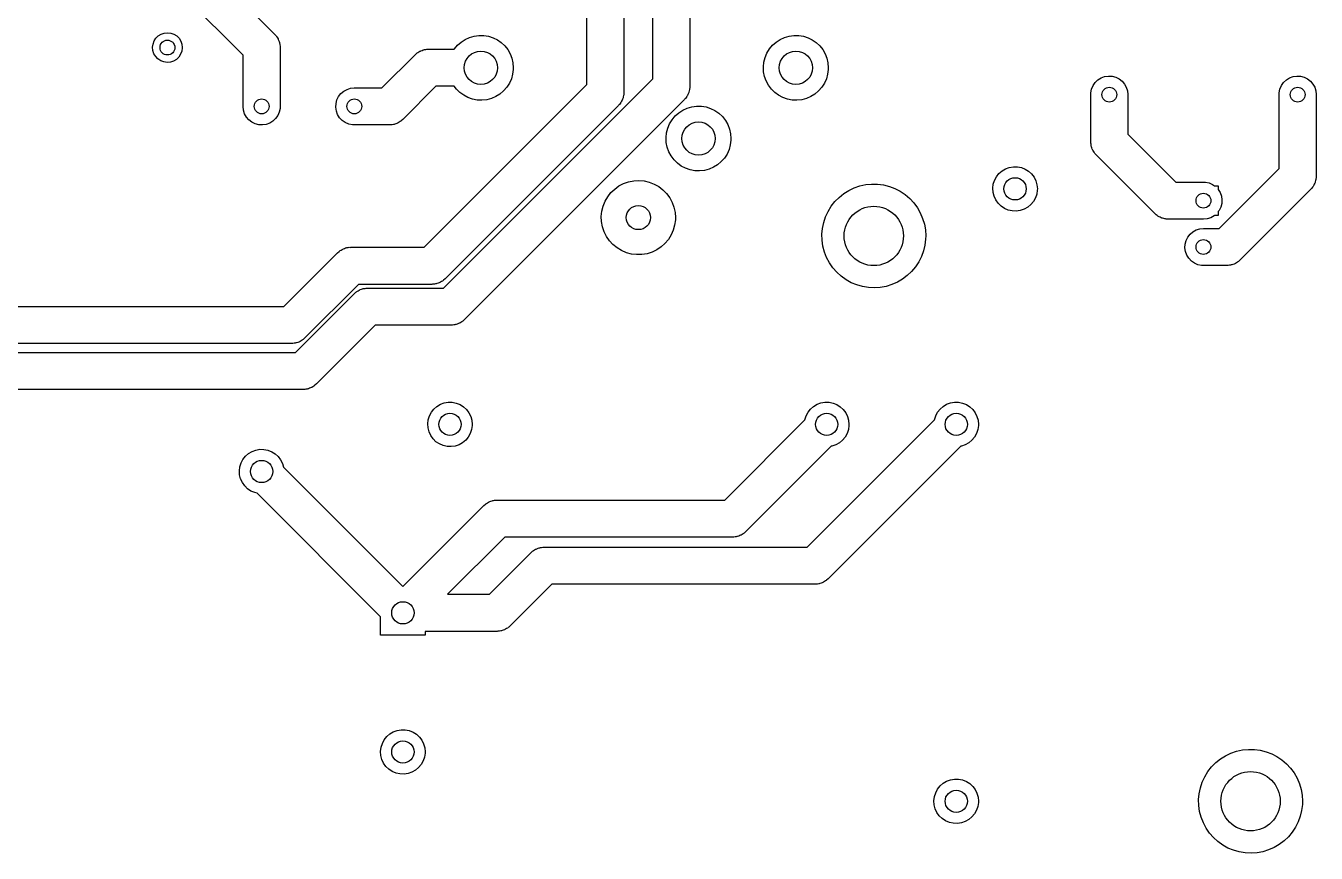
# Model space of a CAD drawing. Extents: x 38 to 260, y -144 to -47.
# Drawn here: x 190.5 to 260.1, y -143.8 to -99.2 of the extents above; entities that cross this region are included whole.
import ezdxf

# ---------------------------------------------------------------- set-up
doc = ezdxf.new("R2010")
doc.units = 0
doc.layers.add('BLACK', color=7, linetype='CONTINUOUS')

msp = doc.modelspace()

# ---------------------------------------------------------------- linework, layer by layer
at = {"layer": 'BLACK', "linetype": 'CONTINUOUS'}
for p, q in [((222.742, -86.7306), (222.742, -102.743)), ((224.298, -102.011), (224.298, -86.7306)), ((220.742, -102.329), (220.742, -87.1448)), ((226.298, -87.1448), (226.298, -102.425)), ((194.04, -89.7558), (203.907, -99.6229)), ((202.2, -100.744), (192.333, -90.8771)), ((197.32, -100.319), (197.342, -100.142)), ((197.342, -100.142), (197.403, -99.9743)), ((197.403, -99.9743), (197.5, -99.8244)), ((197.5, -99.8244), (197.627, -99.6996)), ((197.627, -99.6996), (197.779, -99.6061)), ((197.779, -99.6061), (197.948, -99.5487)), ((197.948, -99.5487), (198.126, -99.53)), ((198.126, -99.53), (198.303, -99.5511)), ((198.303, -99.5511), (198.471, -99.611)), ((198.471, -99.611), (198.621, -99.7065)), ((198.621, -99.7065), (198.747, -99.8331)), ((198.747, -99.8331), (198.841, -99.9843)), ((198.841, -99.9843), (198.9, -100.153)), ((198.9, -100.153), (198.92, -100.33)), ((203.907, -99.6229), (203.977, -99.7007)), ((203.977, -99.7007), (203.997, -99.7314)), ((203.997, -99.7314), (204.021, -99.7593)), ((204.021, -99.7593), (204.052, -99.8158)), ((204.052, -99.8158), (204.088, -99.8698)), ((204.088, -99.8698), (204.101, -99.9039)), ((204.101, -99.9039), (204.119, -99.9361)), ((204.119, -99.9361), (204.138, -99.9977)), ((204.138, -99.9977), (204.162, -100.058)), ((204.162, -100.058), (204.169, -100.094)), ((204.169, -100.094), (204.18, -100.129)), ((204.18, -100.129), (204.186, -100.193)), ((204.186, -100.193), (204.197, -100.257)), ((213.601, -100.406), (213.766, -100.206)), ((213.766, -100.206), (213.96, -100.033)), ((213.96, -100.033), (214.177, -99.8912)), ((214.177, -99.8912), (214.412, -99.7826)), ((214.412, -99.7826), (214.661, -99.71)), ((214.661, -99.71), (214.918, -99.675)), ((214.918, -99.675), (215.178, -99.6784)), ((215.178, -99.6784), (215.434, -99.7201)), ((215.434, -99.7201), (215.681, -99.7992)), ((215.681, -99.7992), (215.914, -99.9139)), ((215.914, -99.9139), (216.127, -100.062)), ((216.127, -100.062), (216.316, -100.239)), ((230.59, -100.406), (230.756, -100.206)), ((230.756, -100.206), (230.949, -100.033)), ((230.949, -100.033), (231.166, -99.8912)), ((231.166, -99.8912), (231.402, -99.7826)), ((231.402, -99.7826), (231.651, -99.71)), ((231.651, -99.71), (231.908, -99.675)), ((231.908, -99.675), (232.167, -99.6784)), ((232.167, -99.6784), (232.423, -99.7201)), ((232.423, -99.7201), (232.67, -99.7992)), ((232.67, -99.7992), (232.903, -99.9139)), ((232.903, -99.9139), (233.116, -100.062)), ((233.116, -100.062), (233.305, -100.239)), ((197.337, -100.496), (197.32, -100.319)), ((197.394, -100.666), (197.337, -100.496)), ((197.486, -100.818), (197.394, -100.666)), ((197.61, -100.946), (197.486, -100.818)), ((198.733, -100.844), (198.604, -100.967)), ((198.832, -100.696), (198.733, -100.844)), ((198.895, -100.529), (198.832, -100.696)), ((198.92, -100.352), (198.895, -100.529)), ((198.92, -100.33), (198.92, -100.352)), ((202.2, -103.505), (202.2, -100.744)), ((204.197, -100.257), (204.196, -100.293)), ((204.196, -100.293), (204.2, -100.33)), ((204.2, -100.33), (204.2, -103.505)), ((209.691, -102.505), (211.481, -100.715)), ((211.481, -100.715), (211.559, -100.645)), ((211.559, -100.645), (211.59, -100.624)), ((211.59, -100.624), (211.618, -100.601)), ((211.618, -100.601), (211.674, -100.569)), ((211.674, -100.569), (211.728, -100.534)), ((211.728, -100.534), (211.762, -100.52)), ((211.762, -100.52), (211.794, -100.503)), ((211.794, -100.503), (211.856, -100.483)), ((211.856, -100.483), (211.916, -100.46)), ((211.916, -100.46), (211.952, -100.453)), ((211.952, -100.453), (211.987, -100.442)), ((211.987, -100.442), (212.051, -100.436)), ((212.051, -100.436), (212.115, -100.424)), ((212.115, -100.424), (212.152, -100.425)), ((212.152, -100.425), (212.188, -100.422)), ((212.188, -100.422), (213.591, -100.422)), ((213.591, -100.422), (213.601, -100.406)), ((216.316, -100.239), (216.476, -100.443)), ((216.476, -100.443), (216.605, -100.668)), ((216.605, -100.668), (216.699, -100.91)), ((216.699, -100.91), (216.756, -101.163)), ((230.291, -101.118), (230.355, -100.866)), ((230.355, -100.866), (230.455, -100.627)), ((230.455, -100.627), (230.59, -100.406)), ((233.305, -100.239), (233.465, -100.443)), ((233.465, -100.443), (233.594, -100.668)), ((233.594, -100.668), (233.688, -100.91)), ((233.688, -100.91), (233.745, -101.163)), ((197.759, -101.044), (197.61, -100.946)), ((197.926, -101.106), (197.759, -101.044)), ((198.103, -101.13), (197.926, -101.106)), ((198.281, -101.114), (198.103, -101.13)), ((198.45, -101.059), (198.281, -101.114)), ((198.604, -100.967), (198.45, -101.059)), ((216.773, -101.513), (216.74, -101.771)), ((216.756, -101.163), (216.775, -101.422)), ((216.775, -101.422), (216.773, -101.513)), ((230.265, -101.376), (230.291, -101.118)), ((230.278, -101.635), (230.265, -101.376)), ((233.762, -101.513), (233.73, -101.771)), ((233.745, -101.163), (233.765, -101.422)), ((233.765, -101.422), (233.762, -101.513)), ((213.009, -113.3), (224.298, -102.011)), ((216.563, -102.257), (216.423, -102.475)), ((216.67, -102.02), (216.563, -102.257)), ((216.74, -101.771), (216.67, -102.02)), ((230.328, -101.889), (230.278, -101.635)), ((230.416, -102.134), (230.328, -101.889)), ((230.539, -102.362), (230.416, -102.134)), ((233.553, -102.257), (233.412, -102.475)), ((233.659, -102.02), (233.553, -102.257)), ((233.73, -101.771), (233.659, -102.02)), ((248.047, -102.382), (248.163, -102.217)), ((248.163, -102.217), (248.31, -102.078)), ((248.31, -102.078), (248.482, -101.971)), ((248.482, -101.971), (248.671, -101.901)), ((248.671, -101.901), (248.871, -101.871)), ((248.871, -101.871), (249.073, -101.882)), ((249.073, -101.882), (249.269, -101.933)), ((249.269, -101.933), (249.45, -102.022)), ((249.45, -102.022), (249.61, -102.146)), ((249.61, -102.146), (249.741, -102.299)), ((249.741, -102.299), (249.839, -102.476)), ((258.207, -102.382), (258.323, -102.217)), ((258.323, -102.217), (258.47, -102.078)), ((258.47, -102.078), (258.642, -101.971)), ((258.642, -101.971), (258.831, -101.901)), ((258.831, -101.901), (259.031, -101.871)), ((259.031, -101.871), (259.233, -101.882)), ((259.233, -101.882), (259.429, -101.933)), ((259.429, -101.933), (259.61, -102.022)), ((259.61, -102.022), (259.77, -102.146)), ((259.77, -102.146), (259.901, -102.299)), ((259.901, -102.299), (259.999, -102.476)), ((207.263, -103.156), (207.352, -102.975)), ((207.352, -102.975), (207.476, -102.815)), ((207.476, -102.815), (207.629, -102.684)), ((207.629, -102.684), (207.806, -102.586)), ((207.806, -102.586), (207.999, -102.525)), ((207.999, -102.525), (208.2, -102.505)), ((208.2, -102.505), (209.691, -102.505)), ((212.602, -102.422), (210.812, -104.212)), ((211.971, -111.1), (220.742, -102.329)), ((213.594, -102.422), (212.602, -102.422)), ((213.705, -102.57), (213.594, -102.422)), ((213.889, -102.752), (213.705, -102.57)), ((214.098, -102.906), (213.889, -102.752)), ((214.328, -103.027), (214.098, -102.906)), ((215.833, -102.974), (215.595, -103.076)), ((216.054, -102.838), (215.833, -102.974)), ((216.252, -102.67), (216.054, -102.838)), ((216.423, -102.475), (216.252, -102.67)), ((222.708, -102.982), (222.695, -103.045)), ((222.726, -102.92), (222.708, -102.982)), ((222.729, -102.883), (222.726, -102.92)), ((222.737, -102.848), (222.729, -102.883)), ((222.742, -102.743), (222.737, -102.848)), ((226.133, -102.976), (226.092, -103.026)), ((226.15, -102.943), (226.133, -102.976)), ((226.171, -102.913), (226.15, -102.943)), ((226.197, -102.854), (226.171, -102.913)), ((226.226, -102.797), (226.197, -102.854)), ((226.237, -102.761), (226.226, -102.797)), ((226.251, -102.728), (226.237, -102.761)), ((226.264, -102.664), (226.251, -102.728)), ((226.282, -102.602), (226.264, -102.664)), ((226.285, -102.566), (226.282, -102.602)), ((226.293, -102.53), (226.285, -102.566)), ((226.298, -102.425), (226.293, -102.53)), ((230.694, -102.57), (230.539, -102.362)), ((230.878, -102.752), (230.694, -102.57)), ((231.087, -102.906), (230.878, -102.752)), ((231.317, -103.027), (231.087, -102.906)), ((232.823, -102.974), (232.584, -103.076)), ((233.043, -102.838), (232.823, -102.974)), ((233.241, -102.67), (233.043, -102.838)), ((233.412, -102.475), (233.241, -102.67)), ((247.92, -102.87), (247.925, -102.765)), ((247.92, -105.41), (247.92, -102.87)), ((247.925, -102.765), (247.967, -102.568)), ((247.967, -102.568), (248.047, -102.382)), ((249.839, -102.476), (249.9, -102.669)), ((249.9, -102.669), (249.92, -102.87)), ((249.92, -102.87), (249.92, -104.996)), ((258.08, -102.87), (258.085, -102.765)), ((258.08, -106.851), (258.08, -102.87)), ((258.085, -102.765), (258.127, -102.568)), ((258.127, -102.568), (258.207, -102.382)), ((259.999, -102.476), (260.06, -102.669)), ((260.06, -102.669), (260.08, -102.87)), ((260.08, -102.87), (260.08, -107.265)), ((202.22, -103.706), (202.2, -103.505)), ((204.195, -103.61), (204.153, -103.807)), ((204.2, -103.505), (204.195, -103.61)), ((207.201, -103.554), (207.212, -103.352)), ((207.231, -103.754), (207.201, -103.554)), ((207.212, -103.352), (207.263, -103.156)), ((222.449, -103.45), (213.092, -112.807)), ((226.005, -103.132), (214.13, -115.007)), ((214.572, -103.112), (214.328, -103.027)), ((214.827, -103.16), (214.572, -103.112)), ((215.086, -103.171), (214.827, -103.16)), ((215.344, -103.142), (215.086, -103.171)), ((215.595, -103.076), (215.344, -103.142)), ((222.472, -103.422), (222.449, -103.45)), ((222.499, -103.396), (222.472, -103.422)), ((222.536, -103.344), (222.499, -103.396)), ((222.577, -103.293), (222.536, -103.344)), ((222.594, -103.261), (222.577, -103.293)), ((222.615, -103.231), (222.594, -103.261)), ((222.641, -103.172), (222.615, -103.231)), ((222.67, -103.114), (222.641, -103.172)), ((222.681, -103.079), (222.67, -103.114)), ((222.695, -103.045), (222.681, -103.079)), ((225.916, -103.706), (226.152, -103.597)), ((226.028, -103.104), (226.005, -103.132)), ((226.055, -103.079), (226.028, -103.104)), ((226.092, -103.026), (226.055, -103.079)), ((226.152, -103.597), (226.401, -103.524)), ((226.401, -103.524), (226.658, -103.489)), ((226.658, -103.489), (226.917, -103.493)), ((226.917, -103.493), (227.173, -103.534)), ((227.173, -103.534), (227.42, -103.614)), ((227.42, -103.614), (227.653, -103.728)), ((231.562, -103.112), (231.317, -103.027)), ((231.817, -103.16), (231.562, -103.112)), ((232.076, -103.171), (231.817, -103.16)), ((232.334, -103.142), (232.076, -103.171)), ((232.584, -103.076), (232.334, -103.142)), ((202.281, -103.899), (202.22, -103.706)), ((202.379, -104.076), (202.281, -103.899)), ((202.51, -104.229), (202.379, -104.076)), ((202.67, -104.353), (202.51, -104.229)), ((202.851, -104.442), (202.67, -104.353)), ((203.81, -104.297), (203.638, -104.404)), ((203.957, -104.158), (203.81, -104.297)), ((204.073, -103.993), (203.957, -104.158)), ((204.153, -103.807), (204.073, -103.993)), ((207.301, -103.943), (207.231, -103.754)), ((207.408, -104.115), (207.301, -103.943)), ((207.547, -104.262), (207.408, -104.115)), ((207.712, -104.378), (207.547, -104.262)), ((207.898, -104.458), (207.712, -104.378)), ((210.565, -104.393), (210.531, -104.406)), ((210.619, -104.357), (210.565, -104.393)), ((210.676, -104.326), (210.619, -104.357)), ((210.704, -104.302), (210.676, -104.326)), ((210.734, -104.282), (210.704, -104.302)), ((210.812, -104.212), (210.734, -104.282)), ((225.205, -104.442), (225.34, -104.22)), ((225.34, -104.22), (225.506, -104.02)), ((225.506, -104.02), (225.699, -103.848)), ((225.699, -103.848), (225.916, -103.706)), ((227.653, -103.728), (227.866, -103.876)), ((227.866, -103.876), (228.055, -104.054)), ((228.055, -104.054), (228.215, -104.258)), ((228.215, -104.258), (228.344, -104.483)), ((203.047, -104.493), (202.851, -104.442)), ((203.249, -104.504), (203.047, -104.493)), ((203.449, -104.474), (203.249, -104.504)), ((203.638, -104.404), (203.449, -104.474)), ((208.095, -104.5), (207.898, -104.458)), ((208.2, -104.505), (208.095, -104.5)), ((210.105, -104.505), (208.2, -104.505)), ((210.142, -104.501), (210.105, -104.505)), ((210.178, -104.502), (210.142, -104.501)), ((210.242, -104.491), (210.178, -104.502)), ((210.306, -104.485), (210.242, -104.491)), ((210.341, -104.474), (210.306, -104.485)), ((210.377, -104.467), (210.341, -104.474)), ((210.437, -104.443), (210.377, -104.467)), ((210.499, -104.424), (210.437, -104.443)), ((210.531, -104.406), (210.499, -104.424)), ((225.015, -105.19), (225.041, -104.932)), ((225.041, -104.932), (225.105, -104.681)), ((225.105, -104.681), (225.205, -104.442)), ((228.344, -104.483), (228.438, -104.724)), ((228.438, -104.724), (228.495, -104.977)), ((228.495, -104.977), (228.515, -105.236)), ((249.92, -104.996), (252.509, -107.585)), ((225.028, -105.449), (225.015, -105.19)), ((225.078, -105.704), (225.028, -105.449)), ((225.166, -105.948), (225.078, -105.704)), ((228.48, -105.585), (228.409, -105.835)), ((228.512, -105.328), (228.48, -105.585)), ((228.515, -105.236), (228.512, -105.328)), ((247.924, -105.447), (247.92, -105.41)), ((247.923, -105.483), (247.924, -105.447)), ((247.934, -105.547), (247.923, -105.483)), ((247.94, -105.611), (247.934, -105.547)), ((247.951, -105.646), (247.94, -105.611)), ((247.958, -105.682), (247.951, -105.646)), ((247.982, -105.742), (247.958, -105.682)), ((248.001, -105.804), (247.982, -105.742)), ((225.289, -106.176), (225.166, -105.948)), ((225.444, -106.384), (225.289, -106.176)), ((225.628, -106.567), (225.444, -106.384)), ((227.991, -106.484), (227.793, -106.652)), ((228.162, -106.289), (227.991, -106.484)), ((228.303, -106.071), (228.162, -106.289)), ((228.409, -105.835), (228.303, -106.071)), ((248.019, -105.836), (248.001, -105.804)), ((248.032, -105.87), (248.019, -105.836)), ((248.068, -105.924), (248.032, -105.87)), ((248.099, -105.981), (248.068, -105.924)), ((248.123, -106.009), (248.099, -105.981)), ((248.143, -106.039), (248.123, -106.009)), ((248.213, -106.117), (248.143, -106.039)), ((251.388, -109.292), (248.213, -106.117)), ((225.837, -106.72), (225.628, -106.567)), ((226.067, -106.841), (225.837, -106.72)), ((226.312, -106.926), (226.067, -106.841)), ((226.567, -106.975), (226.312, -106.926)), ((226.826, -106.985), (226.567, -106.975)), ((227.084, -106.957), (226.826, -106.985)), ((227.334, -106.891), (227.084, -106.957)), ((227.573, -106.788), (227.334, -106.891)), ((227.793, -106.652), (227.573, -106.788)), ((242.834, -107.296), (242.97, -107.124)), ((242.97, -107.124), (243.135, -106.979)), ((243.135, -106.979), (243.323, -106.867)), ((243.323, -106.867), (243.529, -106.791)), ((243.529, -106.791), (243.746, -106.754)), ((243.746, -106.754), (243.965, -106.757)), ((243.965, -106.757), (244.181, -106.799)), ((244.181, -106.799), (244.385, -106.881)), ((244.385, -106.881), (244.571, -106.998)), ((244.571, -106.998), (244.732, -107.147)), ((244.732, -107.147), (244.863, -107.323)), ((254.846, -110.085), (258.08, -106.851)), ((222.245, -107.959), (222.475, -107.795)), ((222.475, -107.795), (222.726, -107.664)), ((222.726, -107.664), (222.992, -107.571)), ((222.992, -107.571), (223.269, -107.516)), ((223.269, -107.516), (223.551, -107.5)), ((223.551, -107.5), (223.833, -107.525)), ((223.833, -107.525), (224.108, -107.588)), ((224.108, -107.588), (224.372, -107.69)), ((224.372, -107.69), (224.618, -107.828)), ((224.618, -107.828), (224.843, -108)), ((235.162, -107.898), (235.467, -107.793)), ((235.467, -107.793), (235.782, -107.724)), ((235.782, -107.724), (236.103, -107.692)), ((236.103, -107.692), (236.425, -107.698)), ((236.425, -107.698), (236.745, -107.74)), ((236.745, -107.74), (237.057, -107.818)), ((237.057, -107.818), (237.359, -107.932)), ((242.64, -107.919), (242.666, -107.701)), ((242.666, -107.701), (242.731, -107.491)), ((242.731, -107.491), (242.834, -107.296)), ((244.863, -107.323), (244.96, -107.52)), ((244.96, -107.52), (245.02, -107.731)), ((245.02, -107.731), (245.04, -107.95)), ((252.509, -107.585), (254, -107.585)), ((254, -107.585), (254.105, -107.59)), ((254.105, -107.59), (254.302, -107.632)), ((254.302, -107.632), (254.488, -107.712)), ((254.488, -107.712), (254.592, -107.785)), ((254.592, -107.785), (254.8, -107.785)), ((254.8, -107.785), (254.8, -107.987)), ((259.874, -107.866), (259.837, -107.918)), ((259.915, -107.815), (259.874, -107.866)), ((259.932, -107.783), (259.915, -107.815)), ((259.953, -107.753), (259.932, -107.783)), ((259.979, -107.694), (259.953, -107.753)), ((260.008, -107.636), (259.979, -107.694)), ((260.019, -107.601), (260.008, -107.636)), ((260.033, -107.567), (260.019, -107.601)), ((260.046, -107.504), (260.033, -107.567)), ((260.064, -107.442), (260.046, -107.504)), ((260.067, -107.405), (260.064, -107.442)), ((260.075, -107.37), (260.067, -107.405)), ((260.08, -107.265), (260.075, -107.37)), ((221.724, -108.62), (221.866, -108.376)), ((221.866, -108.376), (222.041, -108.154)), ((222.041, -108.154), (222.245, -107.959)), ((224.843, -108), (225.041, -108.201)), ((225.041, -108.201), (225.209, -108.428)), ((225.209, -108.428), (225.343, -108.677)), ((234.12, -108.638), (234.346, -108.409)), ((234.346, -108.409), (234.598, -108.208)), ((234.598, -108.208), (234.871, -108.036)), ((234.871, -108.036), (235.162, -107.898)), ((237.359, -107.932), (237.645, -108.08)), ((237.645, -108.08), (237.913, -108.26)), ((237.913, -108.26), (238.158, -108.469)), ((238.158, -108.469), (238.377, -108.705)), ((242.655, -108.138), (242.64, -107.919)), ((242.709, -108.351), (242.655, -108.138)), ((242.801, -108.55), (242.709, -108.351)), ((242.928, -108.729), (242.801, -108.55)), ((244.936, -108.438), (244.829, -108.63)), ((245.007, -108.23), (244.936, -108.438)), ((245.038, -108.013), (245.007, -108.23)), ((245.04, -107.95), (245.038, -108.013)), ((254.8, -107.987), (254.899, -108.147)), ((254.899, -108.147), (254.969, -108.336)), ((254.969, -108.336), (254.999, -108.536)), ((254.999, -108.536), (254.988, -108.738)), ((259.787, -107.972), (255.967, -111.792)), ((259.81, -107.944), (259.787, -107.972)), ((259.837, -107.918), (259.81, -107.944)), ((221.521, -109.437), (221.55, -109.156)), ((221.55, -109.156), (221.618, -108.882)), ((221.618, -108.882), (221.724, -108.62)), ((225.343, -108.677), (225.441, -108.942)), ((225.441, -108.942), (225.5, -109.218)), ((225.5, -109.218), (225.52, -109.5)), ((233.617, -109.459), (233.752, -109.167)), ((233.752, -109.167), (233.921, -108.892)), ((233.921, -108.892), (234.12, -108.638)), ((238.377, -108.705), (238.568, -108.965)), ((238.568, -108.965), (238.728, -109.245)), ((238.728, -109.245), (238.854, -109.542)), ((243.085, -108.883), (242.928, -108.729)), ((243.267, -109.005), (243.085, -108.883)), ((243.469, -109.091), (243.267, -109.005)), ((243.683, -109.14), (243.469, -109.091)), ((243.903, -109.148), (243.683, -109.14)), ((244.12, -109.117), (243.903, -109.148)), ((244.328, -109.046), (244.12, -109.117)), ((244.52, -108.939), (244.328, -109.046)), ((244.689, -108.799), (244.52, -108.939)), ((244.829, -108.63), (244.689, -108.799)), ((254.848, -109.115), (254.8, -109.177)), ((254.8, -109.177), (254.8, -109.385)), ((254.937, -108.934), (254.848, -109.115)), ((254.988, -108.738), (254.937, -108.934)), ((221.532, -109.719), (221.521, -109.437)), ((221.583, -109.997), (221.532, -109.719)), ((225.478, -109.906), (225.402, -110.177)), ((225.516, -109.626), (225.478, -109.906)), ((225.52, -109.5), (225.516, -109.626)), ((233.45, -110.081), (233.515, -109.765)), ((233.515, -109.765), (233.617, -109.459)), ((238.854, -109.542), (238.946, -109.851)), ((238.946, -109.851), (239.001, -110.168)), ((251.416, -109.315), (251.388, -109.292)), ((251.442, -109.342), (251.416, -109.315)), ((251.494, -109.379), (251.442, -109.342)), ((251.545, -109.42), (251.494, -109.379)), ((251.577, -109.437), (251.545, -109.42)), ((251.607, -109.458), (251.577, -109.437)), ((251.666, -109.484), (251.607, -109.458)), ((251.724, -109.513), (251.666, -109.484)), ((251.759, -109.524), (251.724, -109.513)), ((251.793, -109.538), (251.759, -109.524)), ((251.856, -109.551), (251.793, -109.538)), ((251.918, -109.569), (251.856, -109.551)), ((251.955, -109.572), (251.918, -109.569)), ((251.99, -109.58), (251.955, -109.572)), ((252.095, -109.585), (251.99, -109.58)), ((254, -109.585), (252.095, -109.585)), ((254.201, -109.565), (254, -109.585)), ((254.394, -109.504), (254.201, -109.565)), ((254.571, -109.406), (254.394, -109.504)), ((254.595, -109.385), (254.571, -109.406)), ((254.8, -109.385), (254.595, -109.385)), ((221.672, -110.265), (221.583, -109.997)), ((221.799, -110.518), (221.672, -110.265)), ((221.959, -110.75), (221.799, -110.518)), ((225.288, -110.436), (225.138, -110.676)), ((225.402, -110.177), (225.288, -110.436)), ((233.421, -110.402), (233.45, -110.081)), ((233.43, -110.724), (233.421, -110.402)), ((239.001, -110.168), (239.02, -110.49)), ((239.02, -110.49), (239.014, -110.666)), ((253.063, -110.736), (253.152, -110.555)), ((253.152, -110.555), (253.276, -110.395)), ((253.276, -110.395), (253.429, -110.264)), ((253.429, -110.264), (253.606, -110.166)), ((253.606, -110.166), (253.799, -110.105)), ((253.799, -110.105), (254, -110.085)), ((254, -110.085), (254.846, -110.085)), ((207.297, -111.393), (207.374, -111.323)), ((207.374, -111.323), (207.405, -111.303)), ((207.405, -111.303), (207.433, -111.279)), ((207.433, -111.279), (207.489, -111.248)), ((207.489, -111.248), (207.544, -111.212)), ((207.544, -111.212), (207.578, -111.199)), ((207.578, -111.199), (207.61, -111.181)), ((207.61, -111.181), (207.671, -111.162)), ((207.671, -111.162), (207.731, -111.138)), ((207.731, -111.138), (207.768, -111.131)), ((207.768, -111.131), (207.803, -111.12)), ((207.803, -111.12), (207.867, -111.114)), ((207.867, -111.114), (207.93, -111.103)), ((207.93, -111.103), (207.967, -111.104)), ((207.967, -111.104), (208.004, -111.1)), ((208.004, -111.1), (211.971, -111.1)), ((222.151, -110.958), (221.959, -110.75)), ((222.37, -111.136), (222.151, -110.958)), ((222.612, -111.282), (222.37, -111.136)), ((222.872, -111.392), (222.612, -111.282)), ((224.511, -111.237), (224.256, -111.36)), ((224.746, -111.08), (224.511, -111.237)), ((224.956, -110.892), (224.746, -111.08)), ((225.138, -110.676), (224.956, -110.892)), ((233.475, -111.043), (233.43, -110.724)), ((233.557, -111.355), (233.475, -111.043)), ((233.674, -111.656), (233.557, -111.355)), ((238.9, -111.299), (238.79, -111.602)), ((238.976, -110.986), (238.9, -111.299)), ((239.014, -110.666), (238.976, -110.986)), ((253.001, -111.134), (253.012, -110.932)), ((253.031, -111.334), (253.001, -111.134)), ((253.012, -110.932), (253.063, -110.736)), ((253.101, -111.523), (253.031, -111.334)), ((204.4, -114.29), (207.297, -111.393)), ((223.145, -111.465), (222.872, -111.392)), ((223.426, -111.498), (223.145, -111.465)), ((223.708, -111.491), (223.426, -111.498)), ((223.987, -111.445), (223.708, -111.491)), ((224.256, -111.36), (223.987, -111.445)), ((233.825, -111.94), (233.674, -111.656)), ((234.008, -112.206), (233.825, -111.94)), ((238.645, -111.89), (238.468, -112.159)), ((238.79, -111.602), (238.645, -111.89)), ((253.208, -111.695), (253.101, -111.523)), ((253.347, -111.842), (253.208, -111.695)), ((253.512, -111.958), (253.347, -111.842)), ((253.698, -112.038), (253.512, -111.958)), ((253.895, -112.08), (253.698, -112.038)), ((255.496, -112.054), (255.461, -112.065)), ((255.532, -112.047), (255.496, -112.054)), ((255.592, -112.023), (255.532, -112.047)), ((255.654, -112.004), (255.592, -112.023)), ((255.686, -111.986), (255.654, -112.004)), ((255.72, -111.973), (255.686, -111.986)), ((255.774, -111.937), (255.72, -111.973)), ((255.831, -111.906), (255.774, -111.937)), ((255.859, -111.882), (255.831, -111.906)), ((255.889, -111.862), (255.859, -111.882)), ((255.967, -111.792), (255.889, -111.862)), ((234.219, -112.449), (234.008, -112.206)), ((234.458, -112.666), (234.219, -112.449)), ((234.72, -112.854), (234.458, -112.666)), ((238.027, -112.629), (237.769, -112.822)), ((238.261, -112.407), (238.027, -112.629)), ((238.468, -112.159), (238.261, -112.407)), ((254, -112.085), (253.895, -112.08)), ((255.26, -112.085), (254, -112.085)), ((255.297, -112.081), (255.26, -112.085)), ((255.333, -112.082), (255.297, -112.081)), ((255.397, -112.071), (255.333, -112.082)), ((255.461, -112.065), (255.397, -112.071)), ((208.418, -113.1), (205.521, -115.997)), ((208.401, -113.448), (208.455, -113.412)), ((212.385, -113.1), (208.418, -113.1)), ((208.455, -113.412), (208.489, -113.399)), ((208.489, -113.399), (208.521, -113.381)), ((208.521, -113.381), (208.583, -113.362)), ((208.583, -113.362), (208.643, -113.338)), ((208.643, -113.338), (208.679, -113.331)), ((208.679, -113.331), (208.714, -113.32)), ((208.714, -113.32), (208.778, -113.314)), ((208.778, -113.314), (208.842, -113.303)), ((208.842, -113.303), (208.878, -113.304)), ((208.878, -113.304), (208.915, -113.3)), ((208.915, -113.3), (213.009, -113.3)), ((212.422, -113.096), (212.385, -113.1)), ((212.458, -113.097), (212.422, -113.096)), ((212.522, -113.086), (212.458, -113.097)), ((212.586, -113.08), (212.522, -113.086)), ((212.621, -113.069), (212.586, -113.08)), ((212.657, -113.062), (212.621, -113.069)), ((212.717, -113.038), (212.657, -113.062)), ((212.779, -113.019), (212.717, -113.038)), ((212.811, -113.001), (212.779, -113.019)), ((212.845, -112.988), (212.811, -113.001)), ((212.899, -112.952), (212.845, -112.988)), ((212.956, -112.921), (212.899, -112.952)), ((212.984, -112.897), (212.956, -112.921)), ((213.014, -112.877), (212.984, -112.897)), ((213.092, -112.807), (213.014, -112.877)), ((235.001, -113.011), (234.72, -112.854)), ((235.299, -113.134), (235.001, -113.011)), ((235.609, -113.223), (235.299, -113.134)), ((235.927, -113.275), (235.609, -113.223)), ((236.249, -113.29), (235.927, -113.275)), ((236.571, -113.268), (236.249, -113.29)), ((236.888, -113.209), (236.571, -113.268)), ((237.196, -113.114), (236.888, -113.209)), ((237.491, -112.985), (237.196, -113.114)), ((237.769, -112.822), (237.491, -112.985)), ((205.036, -116.765), (208.208, -113.593)), ((208.208, -113.593), (208.286, -113.523)), ((208.286, -113.523), (208.316, -113.503)), ((208.316, -113.503), (208.344, -113.479)), ((208.344, -113.479), (208.401, -113.448)), ((144.426, -114.29), (204.4, -114.29)), ((209.329, -115.3), (206.157, -118.472)), ((213.423, -115.3), (209.329, -115.3)), ((213.46, -115.296), (213.423, -115.3)), ((213.497, -115.297), (213.46, -115.296)), ((213.56, -115.286), (213.497, -115.297)), ((213.624, -115.28), (213.56, -115.286)), ((213.659, -115.269), (213.624, -115.28)), ((213.696, -115.262), (213.659, -115.269)), ((213.756, -115.238), (213.696, -115.262)), ((213.817, -115.219), (213.756, -115.238)), ((213.849, -115.201), (213.817, -115.219)), ((213.883, -115.188), (213.849, -115.201)), ((213.938, -115.152), (213.883, -115.188)), ((213.994, -115.121), (213.938, -115.152)), ((214.022, -115.097), (213.994, -115.121)), ((214.053, -115.077), (214.022, -115.097)), ((214.13, -115.007), (214.053, -115.077)), ((205.146, -116.228), (205.086, -116.252)), ((205.208, -116.209), (205.146, -116.228)), ((205.24, -116.191), (205.208, -116.209)), ((205.274, -116.178), (205.24, -116.191)), ((205.328, -116.142), (205.274, -116.178)), ((205.384, -116.111), (205.328, -116.142)), ((205.412, -116.087), (205.384, -116.111)), ((205.443, -116.067), (205.412, -116.087)), ((205.521, -115.997), (205.443, -116.067)), ((141.293, -116.765), (205.036, -116.765)), ((204.814, -116.29), (143.026, -116.29)), ((204.85, -116.286), (204.814, -116.29)), ((204.887, -116.287), (204.85, -116.286)), ((204.951, -116.276), (204.887, -116.287)), ((205.015, -116.27), (204.951, -116.276)), ((205.05, -116.259), (205.015, -116.27)), ((205.086, -116.252), (205.05, -116.259)), ((205.45, -118.765), (140.879, -118.765)), ((205.487, -118.761), (205.45, -118.765)), ((205.523, -118.762), (205.487, -118.761)), ((205.587, -118.751), (205.523, -118.762)), ((205.651, -118.745), (205.587, -118.751)), ((205.686, -118.734), (205.651, -118.745)), ((205.722, -118.727), (205.686, -118.734)), ((205.782, -118.703), (205.722, -118.727)), ((205.844, -118.684), (205.782, -118.703)), ((205.876, -118.666), (205.844, -118.684)), ((205.91, -118.653), (205.876, -118.666)), ((205.964, -118.617), (205.91, -118.653)), ((206.021, -118.586), (205.964, -118.617)), ((206.049, -118.562), (206.021, -118.586)), ((206.079, -118.542), (206.049, -118.562)), ((206.157, -118.472), (206.079, -118.542)), ((212.49, -119.824), (212.655, -119.679)), ((212.655, -119.679), (212.843, -119.567)), ((212.843, -119.567), (213.049, -119.491)), ((213.049, -119.491), (213.266, -119.454)), ((213.266, -119.454), (213.485, -119.457)), ((213.485, -119.457), (213.701, -119.499)), ((213.701, -119.499), (213.905, -119.581)), ((213.905, -119.581), (214.091, -119.698)), ((214.091, -119.698), (214.252, -119.847)), ((232.81, -119.824), (232.975, -119.679)), ((232.975, -119.679), (233.163, -119.567)), ((233.163, -119.567), (233.369, -119.491)), ((233.369, -119.491), (233.586, -119.454)), ((233.586, -119.454), (233.805, -119.457)), ((233.805, -119.457), (234.021, -119.499)), ((234.021, -119.499), (234.225, -119.581)), ((234.225, -119.581), (234.411, -119.698)), ((234.411, -119.698), (234.572, -119.847)), ((239.795, -119.824), (239.96, -119.679)), ((239.96, -119.679), (240.148, -119.567)), ((240.148, -119.567), (240.354, -119.491)), ((240.354, -119.491), (240.571, -119.454)), ((240.571, -119.454), (240.79, -119.457)), ((240.79, -119.457), (241.006, -119.499)), ((241.006, -119.499), (241.21, -119.581)), ((241.21, -119.581), (241.396, -119.698)), ((241.396, -119.698), (241.557, -119.847)), ((212.16, -120.619), (212.186, -120.401)), ((212.186, -120.401), (212.251, -120.191)), ((212.251, -120.191), (212.354, -119.996)), ((212.354, -119.996), (212.49, -119.824)), ((214.252, -119.847), (214.383, -120.023)), ((214.383, -120.023), (214.48, -120.22)), ((214.48, -120.22), (214.54, -120.431)), ((232.505, -120.411), (232.506, -120.401)), ((232.506, -120.401), (232.571, -120.191)), ((232.571, -120.191), (232.674, -119.996)), ((232.674, -119.996), (232.81, -119.824)), ((234.572, -119.847), (234.703, -120.023)), ((234.703, -120.023), (234.8, -120.22)), ((234.8, -120.22), (234.86, -120.431)), ((239.49, -120.411), (239.491, -120.401)), ((239.491, -120.401), (239.556, -120.191)), ((239.556, -120.191), (239.659, -119.996)), ((239.659, -119.996), (239.795, -119.824)), ((241.557, -119.847), (241.688, -120.023)), ((241.688, -120.023), (241.785, -120.22)), ((241.785, -120.22), (241.845, -120.431)), ((212.175, -120.838), (212.16, -120.619)), ((212.229, -121.051), (212.175, -120.838)), ((212.321, -121.25), (212.229, -121.051)), ((214.527, -120.93), (214.456, -121.138)), ((214.558, -120.713), (214.527, -120.93)), ((214.54, -120.431), (214.56, -120.65)), ((214.56, -120.65), (214.558, -120.713)), ((228.186, -124.73), (232.505, -120.411)), ((232.631, -127.27), (239.49, -120.411)), ((234.847, -120.93), (234.776, -121.138)), ((234.878, -120.713), (234.847, -120.93)), ((234.86, -120.431), (234.88, -120.65)), ((234.88, -120.65), (234.878, -120.713)), ((241.832, -120.93), (241.761, -121.138)), ((241.863, -120.713), (241.832, -120.93)), ((241.845, -120.431), (241.865, -120.65)), ((241.865, -120.65), (241.863, -120.713)), ((212.448, -121.429), (212.321, -121.25)), ((212.605, -121.583), (212.448, -121.429)), ((212.787, -121.705), (212.605, -121.583)), ((212.989, -121.791), (212.787, -121.705)), ((213.203, -121.84), (212.989, -121.791)), ((213.848, -121.746), (213.64, -121.817)), ((214.04, -121.639), (213.848, -121.746)), ((214.209, -121.499), (214.04, -121.639)), ((214.349, -121.33), (214.209, -121.499)), ((214.456, -121.138), (214.349, -121.33)), ((234.168, -121.746), (233.96, -121.817)), ((234.36, -121.639), (234.168, -121.746)), ((234.529, -121.499), (234.36, -121.639)), ((234.669, -121.33), (234.529, -121.499)), ((234.776, -121.138), (234.669, -121.33)), ((241.153, -121.746), (240.945, -121.817)), ((241.345, -121.639), (241.153, -121.746)), ((241.514, -121.499), (241.345, -121.639)), ((241.654, -121.33), (241.514, -121.499)), ((241.761, -121.138), (241.654, -121.33)), ((202.194, -122.536), (202.33, -122.364)), ((202.33, -122.364), (202.495, -122.219)), ((202.495, -122.219), (202.683, -122.107)), ((202.683, -122.107), (202.889, -122.031)), ((202.889, -122.031), (203.106, -121.994)), ((203.106, -121.994), (203.325, -121.997)), ((203.325, -121.997), (203.541, -122.039)), ((203.541, -122.039), (203.745, -122.121)), ((203.745, -122.121), (203.931, -122.238)), ((203.931, -122.238), (204.092, -122.387)), ((204.092, -122.387), (204.223, -122.563)), ((213.423, -121.848), (213.203, -121.84)), ((213.64, -121.817), (213.423, -121.848)), ((233.922, -121.822), (229.307, -126.437)), ((240.907, -121.822), (233.752, -128.977)), ((233.96, -121.817), (233.922, -121.822)), ((240.945, -121.817), (240.907, -121.822)), ((202, -123.159), (202.026, -122.941)), ((202.015, -123.378), (202, -123.159)), ((202.026, -122.941), (202.091, -122.731)), ((202.091, -122.731), (202.194, -122.536)), ((204.223, -122.563), (204.32, -122.76)), ((204.32, -122.76), (204.374, -122.95)), ((204.374, -122.95), (210.82, -129.396)), ((202.069, -123.591), (202.015, -123.378)), ((202.161, -123.79), (202.069, -123.591)), ((202.288, -123.969), (202.161, -123.79)), ((202.445, -124.123), (202.288, -123.969)), ((202.627, -124.245), (202.445, -124.123)), ((202.829, -124.331), (202.627, -124.245)), ((202.956, -124.36), (202.829, -124.331)), ((209.62, -131.024), (202.956, -124.36)), ((210.82, -129.396), (215.193, -125.023)), ((215.193, -125.023), (215.271, -124.953)), ((215.271, -124.953), (215.301, -124.933)), ((215.301, -124.933), (215.329, -124.909)), ((215.329, -124.909), (215.386, -124.878)), ((215.386, -124.878), (215.44, -124.842)), ((215.44, -124.842), (215.474, -124.829)), ((215.474, -124.829), (215.506, -124.811)), ((215.506, -124.811), (215.568, -124.792)), ((215.568, -124.792), (215.628, -124.768)), ((215.628, -124.768), (215.664, -124.761)), ((215.664, -124.761), (215.699, -124.75)), ((215.699, -124.75), (215.763, -124.744)), ((215.763, -124.744), (215.827, -124.733)), ((215.827, -124.733), (215.863, -124.734)), ((215.863, -124.734), (215.9, -124.73)), ((215.9, -124.73), (228.186, -124.73)), ((228.932, -126.668), (228.872, -126.692)), ((228.994, -126.649), (228.932, -126.668)), ((229.026, -126.631), (228.994, -126.649)), ((229.06, -126.618), (229.026, -126.631)), ((229.114, -126.582), (229.06, -126.618)), ((229.171, -126.551), (229.114, -126.582)), ((229.199, -126.527), (229.171, -126.551)), ((229.229, -126.507), (229.199, -126.527)), ((229.307, -126.437), (229.229, -126.507)), ((216.314, -126.73), (213.234, -129.81)), ((228.6, -126.73), (216.314, -126.73)), ((218.014, -127.369), (218.046, -127.351)), ((218.046, -127.351), (218.108, -127.332)), ((218.108, -127.332), (218.168, -127.308)), ((218.168, -127.308), (218.204, -127.301)), ((218.204, -127.301), (218.239, -127.29)), ((218.239, -127.29), (218.303, -127.284)), ((218.303, -127.284), (218.367, -127.273)), ((218.367, -127.273), (218.403, -127.274)), ((218.403, -127.274), (218.44, -127.27)), ((218.44, -127.27), (232.631, -127.27)), ((228.637, -126.726), (228.6, -126.73)), ((228.673, -126.727), (228.637, -126.726)), ((228.737, -126.716), (228.673, -126.727)), ((228.801, -126.71), (228.737, -126.716)), ((228.836, -126.699), (228.801, -126.71)), ((228.872, -126.692), (228.836, -126.699)), ((215.486, -129.81), (217.733, -127.563)), ((217.733, -127.563), (217.811, -127.493)), ((217.811, -127.493), (217.841, -127.473)), ((217.841, -127.473), (217.869, -127.449)), ((217.869, -127.449), (217.926, -127.418)), ((217.926, -127.418), (217.98, -127.382)), ((217.98, -127.382), (218.014, -127.369)), ((218.854, -129.27), (216.607, -131.517)), ((233.045, -129.27), (218.854, -129.27)), ((233.082, -129.266), (233.045, -129.27)), ((233.118, -129.267), (233.082, -129.266)), ((233.182, -129.256), (233.118, -129.267)), ((233.246, -129.25), (233.182, -129.256)), ((233.281, -129.239), (233.246, -129.25)), ((233.317, -129.232), (233.281, -129.239)), ((233.377, -129.208), (233.317, -129.232)), ((233.439, -129.189), (233.377, -129.208)), ((233.471, -129.171), (233.439, -129.189)), ((233.505, -129.158), (233.471, -129.171)), ((233.559, -129.122), (233.505, -129.158)), ((233.616, -129.091), (233.559, -129.122)), ((233.644, -129.067), (233.616, -129.091)), ((233.674, -129.047), (233.644, -129.067)), ((233.752, -128.977), (233.674, -129.047)), ((213.234, -129.81), (215.486, -129.81)), ((209.62, -132.01), (209.62, -131.024)), ((216.607, -131.517), (216.529, -131.587)), ((212.02, -132.01), (209.62, -132.01)), ((215.9, -131.81), (212.02, -131.81)), ((212.02, -131.81), (212.02, -132.01)), ((215.937, -131.806), (215.9, -131.81)), ((215.973, -131.807), (215.937, -131.806)), ((216.037, -131.796), (215.973, -131.807)), ((216.101, -131.79), (216.037, -131.796)), ((216.136, -131.779), (216.101, -131.79)), ((216.172, -131.772), (216.136, -131.779)), ((216.232, -131.748), (216.172, -131.772)), ((216.294, -131.729), (216.232, -131.748)), ((216.326, -131.711), (216.294, -131.729)), ((216.36, -131.698), (216.326, -131.711)), ((216.414, -131.662), (216.36, -131.698)), ((216.471, -131.631), (216.414, -131.662)), ((216.499, -131.607), (216.471, -131.631)), ((216.529, -131.587), (216.499, -131.607)), ((209.711, -137.851), (209.814, -137.656)), ((209.814, -137.656), (209.95, -137.484)), ((209.95, -137.484), (210.115, -137.339)), ((210.115, -137.339), (210.303, -137.227)), ((210.303, -137.227), (210.509, -137.151)), ((210.509, -137.151), (210.726, -137.114)), ((210.726, -137.114), (210.945, -137.117)), ((210.945, -137.117), (211.161, -137.159)), ((211.161, -137.159), (211.365, -137.241)), ((211.365, -137.241), (211.551, -137.358)), ((211.551, -137.358), (211.712, -137.507)), ((211.712, -137.507), (211.843, -137.683)), ((211.843, -137.683), (211.94, -137.88)), ((209.62, -138.279), (209.646, -138.061)), ((209.635, -138.498), (209.62, -138.279)), ((209.689, -138.711), (209.635, -138.498)), ((209.646, -138.061), (209.711, -137.851)), ((211.94, -137.88), (212, -138.091)), ((212.018, -138.373), (211.987, -138.59)), ((212, -138.091), (212.02, -138.31)), ((212.02, -138.31), (212.018, -138.373)), ((255.191, -138.516), (255.482, -138.378)), ((255.482, -138.378), (255.787, -138.273)), ((255.787, -138.273), (256.102, -138.204)), ((256.102, -138.204), (256.423, -138.172)), ((256.423, -138.172), (256.745, -138.178)), ((256.745, -138.178), (257.065, -138.22)), ((257.065, -138.22), (257.377, -138.298)), ((257.377, -138.298), (257.679, -138.412)), ((257.679, -138.412), (257.965, -138.56)), ((209.781, -138.91), (209.689, -138.711)), ((209.908, -139.089), (209.781, -138.91)), ((210.065, -139.243), (209.908, -139.089)), ((211.669, -139.159), (211.5, -139.299)), ((211.809, -138.99), (211.669, -139.159)), ((211.916, -138.798), (211.809, -138.99)), ((211.987, -138.59), (211.916, -138.798)), ((254.241, -139.372), (254.44, -139.118)), ((254.44, -139.118), (254.666, -138.889)), ((254.666, -138.889), (254.918, -138.688)), ((254.918, -138.688), (255.191, -138.516)), ((257.965, -138.56), (258.233, -138.74)), ((258.233, -138.74), (258.478, -138.949)), ((258.478, -138.949), (258.697, -139.185)), ((258.697, -139.185), (258.888, -139.445)), ((210.247, -139.365), (210.065, -139.243)), ((210.449, -139.451), (210.247, -139.365)), ((210.663, -139.5), (210.449, -139.451)), ((210.883, -139.508), (210.663, -139.5)), ((211.1, -139.477), (210.883, -139.508)), ((211.308, -139.406), (211.1, -139.477)), ((211.5, -139.299), (211.308, -139.406)), ((239.96, -139.999), (240.148, -139.887)), ((240.148, -139.887), (240.354, -139.811)), ((240.354, -139.811), (240.571, -139.774)), ((240.571, -139.774), (240.79, -139.777)), ((240.79, -139.777), (241.006, -139.819)), ((241.006, -139.819), (241.21, -139.901)), ((253.937, -139.939), (254.072, -139.647)), ((254.072, -139.647), (254.241, -139.372)), ((258.888, -139.445), (259.048, -139.725)), ((259.048, -139.725), (259.174, -140.022)), ((239.491, -140.721), (239.556, -140.511)), ((239.556, -140.511), (239.659, -140.316)), ((239.659, -140.316), (239.795, -140.144)), ((239.795, -140.144), (239.96, -139.999)), ((241.21, -139.901), (241.396, -140.018)), ((241.396, -140.018), (241.557, -140.167)), ((241.557, -140.167), (241.688, -140.343)), ((241.688, -140.343), (241.785, -140.54)), ((241.785, -140.54), (241.845, -140.751)), ((253.741, -140.882), (253.77, -140.561)), ((253.77, -140.561), (253.835, -140.245)), ((253.835, -140.245), (253.937, -139.939)), ((259.174, -140.022), (259.266, -140.331)), ((259.266, -140.331), (259.321, -140.648)), ((239.465, -140.939), (239.491, -140.721)), ((239.48, -141.158), (239.465, -140.939)), ((239.534, -141.371), (239.48, -141.158)), ((241.832, -141.25), (241.761, -141.458)), ((241.863, -141.033), (241.832, -141.25)), ((241.845, -140.751), (241.865, -140.97)), ((241.865, -140.97), (241.863, -141.033)), ((253.75, -141.204), (253.741, -140.882)), ((253.795, -141.523), (253.75, -141.204)), ((259.334, -141.146), (259.296, -141.466)), ((259.321, -140.648), (259.34, -140.97)), ((259.34, -140.97), (259.334, -141.146)), ((239.626, -141.57), (239.534, -141.371)), ((239.753, -141.749), (239.626, -141.57)), ((239.91, -141.903), (239.753, -141.749)), ((240.092, -142.025), (239.91, -141.903)), ((241.345, -141.959), (241.153, -142.066)), ((241.514, -141.819), (241.345, -141.959)), ((241.654, -141.65), (241.514, -141.819)), ((241.761, -141.458), (241.654, -141.65)), ((253.877, -141.835), (253.795, -141.523)), ((253.994, -142.136), (253.877, -141.835)), ((259.22, -141.779), (259.11, -142.082)), ((259.296, -141.466), (259.22, -141.779)), ((240.294, -142.111), (240.092, -142.025)), ((240.508, -142.16), (240.294, -142.111)), ((240.728, -142.168), (240.508, -142.16)), ((240.945, -142.137), (240.728, -142.168)), ((241.153, -142.066), (240.945, -142.137)), ((254.145, -142.42), (253.994, -142.136)), ((254.328, -142.686), (254.145, -142.42)), ((258.788, -142.639), (258.581, -142.887)), ((258.965, -142.37), (258.788, -142.639)), ((259.11, -142.082), (258.965, -142.37)), ((254.539, -142.929), (254.328, -142.686)), ((254.778, -143.146), (254.539, -142.929)), ((255.04, -143.334), (254.778, -143.146)), ((255.321, -143.491), (255.04, -143.334)), ((258.089, -143.302), (257.811, -143.465)), ((258.347, -143.109), (258.089, -143.302)), ((258.581, -142.887), (258.347, -143.109)), ((255.619, -143.614), (255.321, -143.491)), ((255.929, -143.703), (255.619, -143.614)), ((256.247, -143.755), (255.929, -143.703)), ((256.569, -143.77), (256.247, -143.755)), ((256.891, -143.748), (256.569, -143.77)), ((257.208, -143.689), (256.891, -143.748)), ((257.516, -143.594), (257.208, -143.689)), ((257.811, -143.465), (257.516, -143.594))]:
    msp.add_line(p, q, dxfattribs=at)
at = {"layer": 'BLACK'}
for centre, radius in [((198.12, -100.33), 0.4), ((215.025, -101.422), 0.9), ((232.015, -101.422), 0.9), ((248.92, -102.87), 0.4), ((259.08, -102.87), 0.4), ((203.2, -103.505), 0.4), ((208.2, -103.505), 0.4), ((226.765, -105.236), 0.9), ((243.84, -107.95), 0.6), ((254, -108.585), 0.4), ((223.52, -109.5), 0.65), ((236.22, -110.49), 1.6), ((254, -111.085), 0.4), ((213.36, -120.65), 0.6), ((233.68, -120.65), 0.6), ((240.665, -120.65), 0.6), ((203.2, -123.19), 0.6), ((210.82, -130.81), 0.6), ((210.82, -138.31), 0.6), ((256.54, -140.97), 1.6), ((240.665, -140.97), 0.6)]:
    msp.add_circle(centre, radius, dxfattribs=at)

doc.saveas('drawing.dxf')
